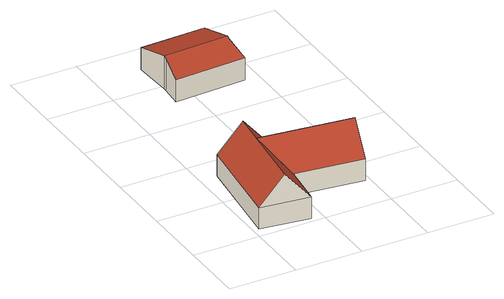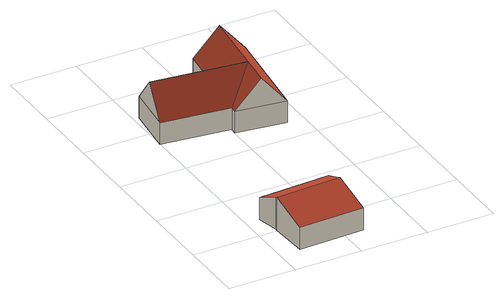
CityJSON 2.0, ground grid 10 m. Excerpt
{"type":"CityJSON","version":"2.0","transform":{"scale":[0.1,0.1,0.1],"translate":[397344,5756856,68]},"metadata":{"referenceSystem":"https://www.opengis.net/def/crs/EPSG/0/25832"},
"CityObjects":{
"building1":{"type":"Building","attributes":{"Gemeindeschluessel":"05515000","Geometrietyp2DReferenz":"3000","function":"31001_1000"},"address":[{"country":"Germany","locality":"Münster","thoroughfareNumber":"20","thoroughfareName":"Brock"}],"children":["building1-1","building1-2"]},
"building1-1":{"type":"BuildingPart","attributes":{"roofType":"3100","measuredHeight":7.59},"parents":["building1"],"geometry":[{"type":"Solid","lod":"2","boundaries":[[[[0,1,2,3]],[[4,5,1,0]],[[6,7,5,4]],[[3,8,0]],[[4,9,6]],[[10,11,6,9,8,3]],[[0,8,9,4]],[[12,13,2,1,5,7]],[[13,10,3,2]],[[7,6,11,12]],[[12,11,10,13]]]],"semantics":{"surfaces":[{"type":"WallSurface"},{"type":"RoofSurface"},{"type":"GroundSurface"},{"type":"ClosureSurface"}],"values":[[0,0,0,0,0,1,1,2,0,0,3]]}}]},
"building1-2":{"type":"BuildingPart","attributes":{"roofType":"5000","measuredHeight":7.59},"parents":["building1"],"geometry":[{"type":"Solid","lod":"2","boundaries":[[[[10,13,14,15]],[[16,17,12,11]],[[15,14,17,16]],[[10,18,11]],[[16,19,15]],[[15,19,18,10]],[[11,18,19,16]],[[13,12,17,14]],[[11,12,13,10]]]],"semantics":{"surfaces":[{"type":"WallSurface"},{"type":"RoofSurface"},{"type":"GroundSurface"},{"type":"ClosureSurface"}],"values":[[0,0,0,1,0,1,1,2,3]]}}]},
"building2":{"type":"Building","attributes":{"Gemeindeschluessel":"05515000","Geometrietyp2DReferenz":"3000","function":"31001_2460","roofType":"3100","measuredHeight":5.13},"geometry":[{"type":"Solid","lod":"2","boundaries":[[[[20,21,22,23]],[[24,25,21,20]],[[26,27,25,24]],[[28,29,27,26]],[[30,31,29,28]],[[32,33,31,30]],[[34,35,33,32]],[[23,22,35,34]],[[28,26,24,30]],[[20,23,34,32,30,24]],[[21,25,27,29,31,33,35,22]]]],"semantics":{"surfaces":[{"type":"WallSurface"},{"type":"RoofSurface"},{"type":"GroundSurface"}],"values":[[0,0,0,0,0,0,0,0,1,1,2]]}}]}
},
"vertices":[
[8,15,43],[8,15,10],[82,6,10],[82,6,43],[26,162,43],[26,162,10],[100,153,43],[100,153,10],[45,11,86],[63,158,86],[90,69,43],[99,143,43],[99,143,10],[90,69,10],
[192,57,10],[192,57,43],[201,131,43],[201,131,10],[57,111,86],[197,94,86],
[74,389,58],[74,389,9],[71,356,9],[71,356,43],[74,393,60],[74,393,9],[71,452,43],[71,452,9],[169,456,43],[169,456,9],[172,398,60],[172,398,9],[172,394,58],[172,394,9],[179,362,43],[179,362,9]
]}
